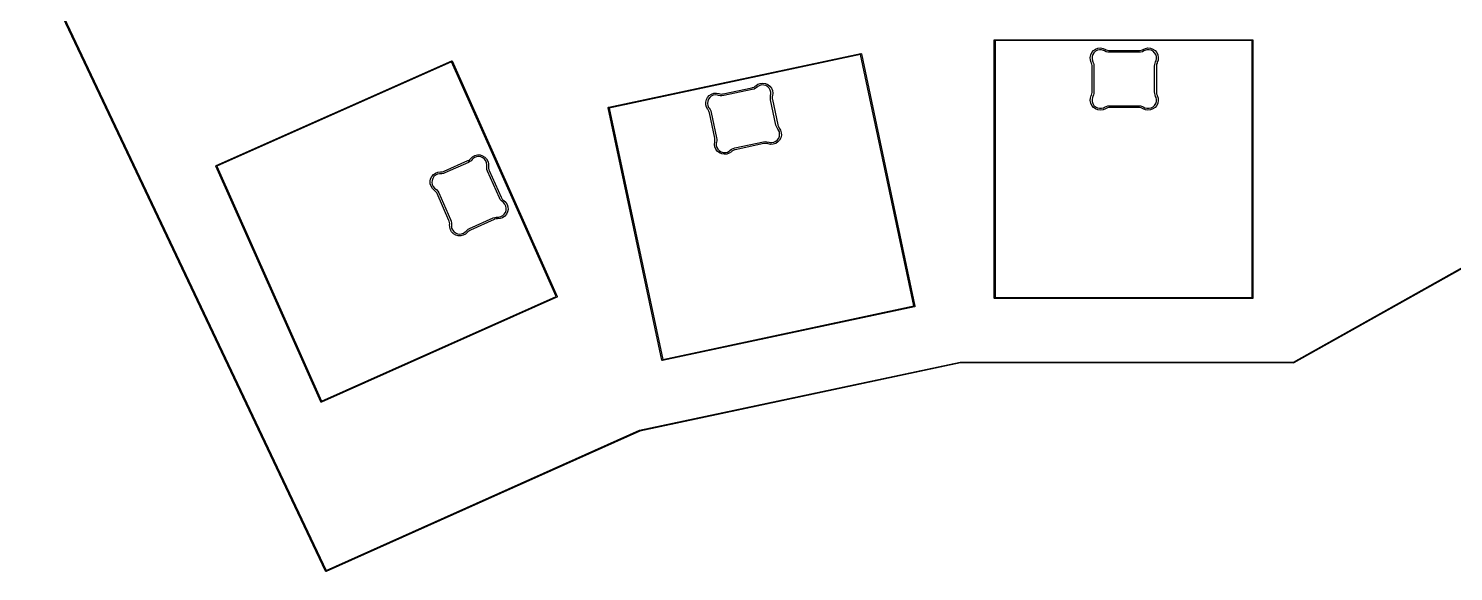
# Model space of a CAD drawing. Extents: x 99 to 233, y -144 to -56.
# Drawn here: x 98.5 to 175.9, y -143.7 to -114.3 of the extents above; entities that cross this region are included whole.
import ezdxf

# ---------------------------------------------------------------- set-up
doc = ezdxf.new("R2010")
doc.units = 0
doc.layers.add('BLACK', color=7, linetype='CONTINUOUS')

msp = doc.modelspace()

# ---------------------------------------------------------------- linework, layer by layer
at = {"layer": 'BLACK', "linetype": 'CONTINUOUS'}
for p, q in [((114.64276, -143.722704), (98.507413, -109.710715)), ((98.555, -109.694371), (114.677458, -143.67919)), ((150.955, -114.9), (150.956903, -114.890433)), ((150.955, -128.9), (150.955, -114.9)), ((150.956903, -114.890433), (150.970433, -114.876903)), ((150.970433, -114.876903), (150.98, -114.875)), ((150.98, -114.875), (164.98, -114.875)), ((151.005, -114.925), (151.005, -128.875)), ((164.955, -114.925), (151.005, -114.925)), ((164.955, -128.875), (164.955, -114.925)), ((164.98, -114.875), (164.989567, -114.876903)), ((164.989567, -114.876903), (165.003097, -114.890433)), ((165.003097, -114.890433), (165.005, -114.9)), ((165.005, -114.9), (165.005, -128.9)), ((108.701014, -121.710797), (121.490651, -116.016484)), ((121.488148, -116.072329), (108.744189, -121.746306)), ((127.162125, -128.816289), (121.488148, -116.072329)), ((121.490651, -116.016484), (121.500165, -116.014331)), ((121.500165, -116.014331), (121.518028, -116.021189)), ((121.518028, -116.021189), (121.523658, -116.029155)), ((121.523658, -116.029155), (127.217971, -128.818792)), ((130.015721, -118.538867), (143.709788, -115.628103)), ((143.695728, -115.682208), (130.05057, -118.582577)), ((146.596097, -129.327367), (143.695728, -115.682208)), ((143.709788, -115.628103), (143.719541, -115.627976)), ((143.719541, -115.627976), (143.735589, -115.638397)), ((143.735589, -115.638397), (143.735589, -115.638401)), ((143.735589, -115.638401), (143.739439, -115.647359)), ((143.739439, -115.647359), (146.650203, -129.341426)), ((156.16705, -115.83988), (156.193229, -115.70258)), ((156.176329, -115.979346), (156.16705, -115.83988)), ((156.220461, -116.111956), (156.176329, -115.979346)), ((156.193229, -115.70258), (156.253173, -115.576313)), ((156.253173, -115.576313), (156.343012, -115.469235)), ((156.270478, -115.788455), (156.263452, -115.903508)), ((156.263452, -115.903508), (156.285657, -116.016617)), ((156.30628, -115.678888), (156.270478, -115.788455)), ((156.285657, -116.016617), (156.310567, -116.06859)), ((156.368546, -115.581885), (156.30628, -115.678888)), ((156.310567, -116.06859), (156.310567, -116.068593)), ((156.310567, -116.068593), (156.31057, -116.068596)), ((156.31057, -116.068596), (156.340575, -116.145098)), ((156.343012, -115.469235), (156.456942, -115.388263)), ((156.453254, -115.503711), (156.368546, -115.581885)), ((156.554933, -115.449415), (156.453254, -115.503711)), ((156.456942, -115.388263), (156.587605, -115.338625)), ((156.667016, -115.422505), (156.554933, -115.449415)), ((156.587605, -115.338625), (156.726561, -115.323529)), ((156.782262, -115.424718), (156.667016, -115.422505)), ((156.726561, -115.323529), (156.864835, -115.34395)), ((156.893229, -115.455913), (156.782262, -115.424718)), ((156.864835, -115.34395), (156.993286, -115.398479)), ((156.943039, -115.484906), (156.893229, -115.455913)), ((156.943061, -115.484869), (156.943039, -115.484906)), ((156.943055, -115.484893), (156.943067, -115.484872)), ((157.030635, -115.526188), (156.943055, -115.484893)), ((156.943065, -115.484869), (156.943061, -115.484869)), ((156.943067, -115.484872), (156.943065, -115.484869)), ((156.993286, -115.398479), (156.993511, -115.398528)), ((156.993511, -115.398528), (156.993499, -115.398548)), ((156.993499, -115.398548), (156.993505, -115.398551)), ((156.993505, -115.398551), (156.993517, -115.398531)), ((156.993517, -115.398531), (156.993567, -115.398588)), ((156.993567, -115.398588), (157.027849, -115.418577)), ((157.027849, -115.418577), (157.102486, -115.44603)), ((157.124099, -115.551485), (157.030635, -115.526188)), ((157.102486, -115.44603), (157.18078, -115.459968)), ((157.220535, -115.559997), (157.124099, -115.551485)), ((157.18078, -115.459968), (157.220542, -115.459999)), ((157.220548, -115.56), (157.220535, -115.559997)), ((157.220542, -115.459999), (157.220546, -115.46)), ((157.220546, -115.46), (157.220548, -115.46)), ((157.220548, -115.46), (158.809453, -115.46)), ((158.809448, -115.56), (157.220548, -115.56)), ((158.809453, -115.56), (158.809448, -115.56)), ((158.809453, -115.46), (158.809456, -115.46)), ((158.809673, -115.559956), (158.809453, -115.56)), ((158.809456, -115.46), (158.809458, -115.46)), ((158.809458, -115.459976), (158.849218, -115.459945)), ((158.809458, -115.46), (158.809458, -115.459976)), ((158.905897, -115.551462), (158.809673, -115.559956)), ((158.849218, -115.459945), (158.927508, -115.446007)), ((158.999357, -115.526167), (158.905897, -115.551462)), ((158.927508, -115.446007), (159.00214, -115.418556)), ((159.086933, -115.484873), (158.999357, -115.526167)), ((159.00214, -115.418556), (159.036482, -115.398533)), ((159.036482, -115.398533), (159.036483, -115.398532)), ((159.036483, -115.398532), (159.036489, -115.398529)), ((159.036489, -115.398529), (159.036496, -115.398527)), ((159.036496, -115.398527), (159.165153, -115.343911)), ((159.086934, -115.48487), (159.086933, -115.484873)), ((159.086939, -115.48487), (159.086934, -115.48487)), ((159.08694, -115.48487), (159.086939, -115.48487)), ((159.136754, -115.455874), (159.08694, -115.48487)), ((159.247731, -115.424677), (159.136754, -115.455874)), ((159.165153, -115.343911), (159.303438, -115.323488)), ((159.362989, -115.422463), (159.247731, -115.424677)), ((159.303438, -115.323488), (159.442404, -115.338585)), ((159.475082, -115.449376), (159.362989, -115.422463)), ((159.442404, -115.338585), (159.573077, -115.388226)), ((159.57677, -115.503676), (159.475082, -115.449376)), ((159.573077, -115.388226), (159.687016, -115.469205)), ((159.661486, -115.581857), (159.57677, -115.503676)), ((159.723758, -115.67887), (159.661486, -115.581857)), ((159.687016, -115.469205), (159.776861, -115.576291)), ((159.689432, -116.145092), (159.719422, -116.068669)), ((159.719422, -116.068669), (159.719433, -116.06859)), ((159.719433, -116.06859), (159.71945, -116.068598)), ((159.719434, -116.068588), (159.719525, -116.068492)), ((159.719451, -116.068596), (159.719434, -116.068588)), ((159.71945, -116.068598), (159.719451, -116.068596)), ((159.719525, -116.068492), (159.744382, -116.01663)), ((159.759563, -115.788447), (159.723758, -115.67887)), ((159.744382, -116.01663), (159.766589, -115.903511)), ((159.766589, -115.903511), (159.759563, -115.788447)), ((159.776861, -115.576291), (159.83681, -115.702567)), ((159.853711, -115.979354), (159.809572, -116.111986)), ((159.83681, -115.702567), (159.86299, -115.839878)), ((159.86299, -115.839878), (159.853711, -115.979354)), ((156.220462, -116.111962), (156.220461, -116.111956)), ((156.235082, -116.142338), (156.220462, -116.111962)), ((156.254943, -116.206769), (156.235082, -116.142338)), ((156.264981, -116.27344), (156.254943, -116.206769)), ((156.264976, -116.307151), (156.264981, -116.27344)), ((156.265001, -116.307151), (156.264976, -116.307151)), ((156.265001, -116.307153), (156.265001, -116.307151)), ((156.265001, -116.307157), (156.265001, -116.307153)), ((156.265001, -117.712837), (156.265001, -116.307157)), ((156.340575, -116.145098), (156.358846, -116.225216)), ((156.358846, -116.225216), (156.36496, -116.306951)), ((156.36496, -116.306951), (156.365001, -116.307157)), ((156.365001, -116.307157), (156.365001, -117.712841)), ((159.664999, -116.307152), (159.671145, -116.225206)), ((159.664999, -116.307153), (159.664999, -116.307152)), ((159.664999, -116.307157), (159.664999, -116.307153)), ((159.664999, -117.712841), (159.664999, -116.307157)), ((159.671145, -116.225206), (159.689432, -116.145092)), ((159.765001, -116.273449), (159.764999, -116.307157)), ((159.764999, -116.307157), (159.764999, -117.712841)), ((159.775052, -116.206779), (159.765001, -116.273449)), ((159.794925, -116.142352), (159.775052, -116.206779)), ((159.80955, -116.111978), (159.794925, -116.142352)), ((159.809535, -116.111968), (159.809534, -116.111968)), ((159.809534, -116.111968), (159.809534, -116.11197)), ((159.809534, -116.11197), (159.80955, -116.111978)), ((159.809572, -116.111986), (159.809535, -116.111968)), ((136.241529, -117.813602), (137.795709, -117.483252)), ((137.8165, -117.581066), (136.262317, -117.911417)), ((137.795709, -117.483252), (137.795839, -117.48325)), ((137.795839, -117.48325), (137.834596, -117.474973)), ((137.816503, -117.581064), (137.8165, -117.581066)), ((137.816506, -117.581065), (137.816503, -117.581064)), ((137.816511, -117.581091), (137.816506, -117.581065)), ((137.909081, -117.552691), (137.816511, -117.581091)), ((137.834596, -117.474973), (137.908277, -117.445046)), ((137.908277, -117.445046), (137.975568, -117.402662)), ((137.995236, -117.508498), (137.909081, -117.552691)), ((137.975568, -117.402662), (138.004999, -117.375924)), ((138.072307, -117.449882), (137.995236, -117.508498)), ((138.004999, -117.375924), (138.005005, -117.37592)), ((138.005005, -117.37592), (138.119502, -117.295737)), ((138.115005, -117.41116), (138.072307, -117.449882)), ((138.217072, -117.357566), (138.115005, -117.41116)), ((138.119502, -117.295737), (138.250521, -117.247005)), ((138.329353, -117.331433), (138.217072, -117.357566)), ((138.250521, -117.247005), (138.389594, -117.232875)), ((138.444596, -117.33445), (138.329353, -117.331433)), ((138.389594, -117.232875), (138.527737, -117.254262)), ((138.555356, -117.366421), (138.444596, -117.33445)), ((138.527737, -117.254262), (138.656027, -117.309783)), ((138.654479, -117.425282), (138.555356, -117.366421)), ((138.735562, -117.507231), (138.654479, -117.425282)), ((138.656027, -117.309783), (138.766176, -117.395852)), ((138.793367, -117.606973), (138.735562, -117.507231)), ((138.766176, -117.395852), (138.851071, -117.506909)), ((138.824161, -117.718066), (138.793367, -117.606973)), ((138.851071, -117.506909), (138.905227, -117.635781)), ((135.287123, -118.264479), (135.319507, -118.128516)), ((135.290055, -118.404215), (135.287123, -118.264479)), ((135.319507, -118.128516), (135.385118, -118.005107)), ((135.392778, -118.217807), (135.380535, -118.332417)), ((135.380535, -118.332417), (135.397576, -118.446413)), ((135.385118, -118.005107), (135.479717, -117.90222)), ((135.433516, -118.109983), (135.392778, -118.217807)), ((135.500117, -118.01591), (135.433516, -118.109983)), ((135.479717, -117.90222), (135.597196, -117.826501)), ((135.58828, -117.941662), (135.500117, -118.01591)), ((135.692311, -117.892034), (135.58828, -117.941662)), ((135.597196, -117.826501), (135.729968, -117.78284)), ((135.805493, -117.870232), (135.692311, -117.892034)), ((135.729968, -117.78284), (135.869458, -117.774055)), ((135.920516, -117.877663), (135.805493, -117.870232)), ((135.869458, -117.774055), (136.006467, -117.800677)), ((135.975265, -117.89566), (135.920516, -117.877663)), ((135.975277, -117.895622), (135.975265, -117.89566)), ((135.975351, -117.895622), (135.975277, -117.895622)), ((136.069523, -117.917801), (135.975351, -117.895622)), ((136.006467, -117.800677), (136.00667, -117.800678)), ((136.00667, -117.800678), (136.006671, -117.800678)), ((136.006671, -117.800678), (136.006672, -117.800678)), ((136.006672, -117.800678), (136.006675, -117.800679)), ((136.006675, -117.800679), (136.00668, -117.800663)), ((136.00668, -117.800663), (136.044441, -117.813117)), ((136.044441, -117.813117), (136.12315, -117.824463)), ((136.1662, -117.923127), (136.069523, -117.917801)), ((136.12315, -117.824463), (136.202629, -117.821832)), ((136.262312, -117.911418), (136.1662, -117.923127)), ((136.202629, -117.821832), (136.241529, -117.813602)), ((136.262313, -117.911418), (136.262312, -117.911418)), ((136.262314, -117.911417), (136.262313, -117.911418)), ((136.262317, -117.911417), (136.262314, -117.911417)), ((138.797665, -118.05258), (138.798894, -117.970414)), ((138.808691, -118.134012), (138.797665, -118.05258)), ((138.798894, -117.970414), (138.812341, -117.889404)), ((138.808692, -118.134015), (138.808691, -118.134012)), ((138.808693, -118.134017), (138.808692, -118.134015)), ((139.100952, -119.508984), (138.808693, -118.134017)), ((138.812336, -117.889344), (138.812431, -117.889189)), ((138.812337, -117.889344), (138.812336, -117.889344)), ((138.812341, -117.889404), (138.812337, -117.889344)), ((138.812431, -117.889189), (138.825955, -117.833334)), ((138.825955, -117.833334), (138.824161, -117.718066)), ((138.901511, -117.945798), (138.895469, -118.01295)), ((138.895469, -118.01295), (138.8995, -118.080253)), ((138.8995, -118.080253), (138.906505, -118.113222)), ((138.909501, -117.913047), (138.901511, -117.945798)), ((138.905227, -117.635781), (138.925146, -117.774143)), ((138.906505, -118.113222), (138.906507, -118.113225)), ((138.906507, -118.113225), (139.198764, -119.488186)), ((138.909542, -117.913058), (138.909501, -117.913047)), ((138.925146, -117.774143), (138.909542, -117.913058)), ((156.167011, -118.180121), (156.176291, -118.040645)), ((156.193191, -118.317431), (156.167011, -118.180121)), ((156.176291, -118.040645), (156.220431, -117.908013)), ((156.25314, -118.443708), (156.193191, -118.317431)), ((156.220431, -117.908013), (156.220465, -117.90803)), ((156.220465, -117.90803), (156.220513, -117.907979)), ((156.220513, -117.907979), (156.235097, -117.877672)), ((156.235097, -117.877672), (156.254956, -117.813232)), ((156.254956, -117.813232), (156.265001, -117.746553)), ((156.28562, -118.003369), (156.263413, -118.116488)), ((156.263413, -118.116488), (156.270438, -118.231552)), ((156.265001, -117.712838), (156.265001, -117.712837)), ((156.265001, -117.746553), (156.265001, -117.712838)), ((156.270438, -118.231552), (156.306243, -118.341129)), ((156.31049, -117.95148), (156.28562, -118.003369)), ((156.306243, -118.341129), (156.368515, -118.438141)), ((156.310561, -117.951405), (156.31049, -117.95148)), ((156.310567, -117.951408), (156.310561, -117.951405)), ((156.310568, -117.951399), (156.310567, -117.951408)), ((156.310573, -117.951394), (156.310568, -117.951399)), ((156.310593, -117.951404), (156.310573, -117.951394)), ((156.340589, -117.874903), (156.310593, -117.951404)), ((156.35886, -117.794788), (156.340589, -117.874903)), ((156.365001, -117.712846), (156.35886, -117.794788)), ((156.365001, -117.712841), (156.365, -117.712844)), ((156.365, -117.712844), (156.365001, -117.712846)), ((159.661456, -118.438115), (159.723722, -118.341112)), ((159.671128, -117.794793), (159.664982, -117.712845)), ((159.664982, -117.712845), (159.664999, -117.712845)), ((159.664999, -117.712843), (159.664999, -117.712841)), ((159.664999, -117.712845), (159.664999, -117.712843)), ((159.689415, -117.874911), (159.671128, -117.794793)), ((159.719432, -117.951403), (159.689415, -117.874911)), ((159.719433, -117.951407), (159.719432, -117.951403)), ((159.719433, -117.951408), (159.719433, -117.951407)), ((159.744343, -118.003381), (159.719433, -117.951408)), ((159.723722, -118.341112), (159.759524, -118.231544)), ((159.766548, -118.11649), (159.744343, -118.003381)), ((159.759524, -118.231544), (159.766548, -118.11649)), ((159.764999, -117.712841), (159.764982, -117.712926)), ((159.764982, -117.712926), (159.764984, -117.74655)), ((159.764984, -117.74655), (159.775035, -117.813222)), ((159.775035, -117.813222), (159.794908, -117.877653)), ((159.836773, -118.317419), (159.776828, -118.443686)), ((159.794908, -117.877653), (159.809533, -117.908027)), ((159.809533, -117.908027), (159.809535, -117.908029)), ((159.809535, -117.908029), (159.809534, -117.908029)), ((159.809534, -117.908029), (159.853671, -118.040652)), ((159.862951, -118.180118), (159.836773, -118.317419)), ((159.853671, -118.040652), (159.862951, -118.180118)), ((167.202709, -132.371899), (192.517773, -118.178194)), ((192.536529, -118.225), (167.221464, -132.418706)), ((129.996338, -118.558765), (130.006759, -118.542718)), ((129.996465, -118.568519), (129.996338, -118.558765)), ((132.907229, -132.262585), (129.996465, -118.568519)), ((130.006759, -118.542718), (130.015721, -118.538867)), ((130.05057, -118.582577), (132.950938, -132.227735)), ((135.328116, -118.538699), (135.290055, -118.404215)), ((135.398847, -118.659247), (135.328116, -118.538699)), ((135.397576, -118.446413), (135.442802, -118.552432)), ((135.398846, -118.659248), (135.398847, -118.659247)), ((135.39885, -118.65925), (135.398846, -118.659248)), ((135.398852, -118.659256), (135.39885, -118.65925)), ((135.419474, -118.685925), (135.398851, -118.659256)), ((135.398851, -118.659256), (135.398852, -118.659256)), ((135.452311, -118.744814), (135.419474, -118.685925)), ((135.442802, -118.552432), (135.477967, -118.598092)), ((135.476005, -118.807939), (135.452311, -118.744814)), ((135.482991, -118.840799), (135.476005, -118.807939)), ((135.477967, -118.598092), (135.477966, -118.598092)), ((135.477966, -118.598092), (135.477968, -118.598099)), ((135.477968, -118.598099), (135.523232, -118.66667)), ((135.482993, -118.840916), (135.482991, -118.840799)), ((135.482993, -118.840918), (135.482993, -118.840916)), ((135.482993, -118.840919), (135.482993, -118.840918)), ((135.482994, -118.84092), (135.482993, -118.840919)), ((135.775249, -120.215869), (135.482994, -118.84092)), ((135.523232, -118.66667), (135.557779, -118.741235)), ((135.557779, -118.741235), (135.580829, -118.820116)), ((135.580807, -118.820121), (135.580806, -118.820123)), ((135.580806, -118.820123), (135.580807, -118.820124)), ((135.580829, -118.820116), (135.580807, -118.820121)), ((135.580807, -118.820124), (135.873066, -120.195092)), ((156.342986, -118.550793), (156.25314, -118.443708)), ((156.456924, -118.631772), (156.342986, -118.550793)), ((156.368515, -118.438141), (156.453231, -118.516322)), ((156.453231, -118.516322), (156.554919, -118.570623)), ((156.587597, -118.681413), (156.456924, -118.631772)), ((156.554919, -118.570623), (156.667012, -118.597535)), ((156.726563, -118.69651), (156.587597, -118.681413)), ((156.667012, -118.597535), (156.782269, -118.595321)), ((156.864847, -118.676087), (156.726563, -118.69651)), ((156.782269, -118.595321), (156.893246, -118.564124)), ((156.993504, -118.621469), (156.864847, -118.676087)), ((156.893246, -118.564124), (156.943061, -118.535127)), ((156.943061, -118.535127), (156.943076, -118.535123)), ((156.943076, -118.535123), (157.030633, -118.493821)), ((156.99352, -118.621466), (156.993504, -118.621469)), ((157.027867, -118.601432), (156.99352, -118.621467)), ((156.99352, -118.621467), (156.99352, -118.621466)), ((157.102499, -118.573966), (157.027867, -118.601432)), ((157.030633, -118.493821), (157.124093, -118.468507)), ((157.18079, -118.560013), (157.102499, -118.573966)), ((157.124093, -118.468507), (157.220543, -118.459974)), ((157.220422, -118.559974), (157.18079, -118.560013)), ((157.220548, -118.559999), (157.220422, -118.559974)), ((157.220543, -118.459974), (157.220543, -118.459999)), ((157.220543, -118.459999), (157.220544, -118.459999)), ((157.220544, -118.459999), (157.220548, -118.459999)), ((157.220548, -118.459999), (158.809452, -118.459999)), ((157.220553, -118.559999), (157.220548, -118.559999)), ((158.809452, -118.559999), (157.220553, -118.559999)), ((158.809452, -118.459999), (158.809455, -118.459999)), ((158.809455, -118.559998), (158.809452, -118.559999)), ((158.809455, -118.459999), (158.9059, -118.468513)), ((158.809457, -118.559999), (158.809455, -118.559998)), ((158.84922, -118.56003), (158.809457, -118.559999)), ((158.927514, -118.573968), (158.84922, -118.56003)), ((158.9059, -118.468513), (158.999365, -118.49381)), ((159.002151, -118.601421), (158.927514, -118.573968)), ((158.999365, -118.49381), (159.086945, -118.535105)), ((159.03643, -118.621407), (159.002151, -118.601421)), ((159.036483, -118.621467), (159.03643, -118.621407)), ((159.036495, -118.621445), (159.036483, -118.621467)), ((159.036489, -118.62147), (159.036501, -118.621449)), ((159.036701, -118.621516), (159.036489, -118.62147)), ((159.036501, -118.621449), (159.036495, -118.621445)), ((159.165164, -118.676051), (159.036701, -118.621516)), ((159.086945, -118.535105), (159.086933, -118.535126)), ((159.086933, -118.535126), (159.086934, -118.535128)), ((159.086934, -118.535128), (159.086939, -118.535129)), ((159.086939, -118.535129), (159.086959, -118.535095)), ((159.086959, -118.535095), (159.13677, -118.564088)), ((159.13677, -118.564088), (159.247737, -118.595282)), ((159.303438, -118.696472), (159.165164, -118.676051)), ((159.247737, -118.595282), (159.362984, -118.597496)), ((159.442395, -118.681376), (159.303438, -118.696472)), ((159.362984, -118.597496), (159.475068, -118.570586)), ((159.573059, -118.631738), (159.442395, -118.681376)), ((159.475068, -118.570586), (159.576747, -118.51629)), ((159.686989, -118.550765), (159.573059, -118.631738)), ((159.576747, -118.51629), (159.661456, -118.438115)), ((159.776828, -118.443686), (159.686989, -118.550765)), ((139.100934, -119.508991), (139.100952, -119.508987)), ((139.123984, -119.587871), (139.100934, -119.508991)), ((139.100952, -119.508987), (139.100952, -119.508984)), ((139.158529, -119.662436), (139.123984, -119.587871)), ((139.203792, -119.731012), (139.158529, -119.662436)), ((139.198764, -119.488186), (139.198766, -119.488189)), ((139.198766, -119.488189), (139.198765, -119.488189)), ((139.198765, -119.488189), (139.198766, -119.488193)), ((139.198766, -119.488193), (139.198767, -119.488282)), ((139.198767, -119.488282), (139.205758, -119.521168)), ((139.203794, -119.731016), (139.203792, -119.731012)), ((139.23896, -119.776673), (139.203794, -119.731016)), ((139.205758, -119.521168), (139.229452, -119.584294)), ((139.229452, -119.584294), (139.262287, -119.643184)), ((139.284186, -119.882687), (139.23896, -119.776673)), ((139.262287, -119.643184), (139.28291, -119.669853)), ((139.28291, -119.669853), (139.282909, -119.669854)), ((139.282909, -119.669854), (139.282909, -119.669856)), ((139.282909, -119.669856), (139.282912, -119.669858)), ((139.282912, -119.669858), (139.353645, -119.790401)), ((139.301229, -119.996679), (139.284186, -119.882687)), ((139.353645, -119.790401), (139.391708, -119.924882)), ((139.391708, -119.924882), (139.394642, -120.064614)), ((135.756674, -120.554971), (135.77227, -120.416084)), ((135.776594, -120.693322), (135.756674, -120.554971)), ((135.772253, -120.416068), (135.780241, -120.383314)), ((135.77227, -120.416072), (135.772253, -120.416068)), ((135.77227, -120.416084), (135.77227, -120.416072)), ((135.782253, -120.24885), (135.775248, -120.215872)), ((135.775248, -120.215872), (135.775249, -120.215872)), ((135.775249, -120.215872), (135.775249, -120.215869)), ((135.830747, -120.822183), (135.776594, -120.693322)), ((135.780241, -120.383314), (135.786279, -120.316157)), ((135.786279, -120.316157), (135.782253, -120.24885)), ((135.869425, -120.439763), (135.855863, -120.495781)), ((135.855863, -120.495781), (135.85766, -120.61104)), ((135.85766, -120.61104), (135.888453, -120.722124)), ((135.882855, -120.358691), (135.869417, -120.439693)), ((135.869417, -120.439693), (135.869422, -120.439755)), ((135.869422, -120.439755), (135.869424, -120.439756)), ((135.869424, -120.439756), (135.869422, -120.439758)), ((135.869422, -120.439758), (135.869423, -120.439763)), ((135.869423, -120.439763), (135.869425, -120.439763)), ((135.873066, -120.195092), (135.873066, -120.195098)), ((135.873066, -120.195098), (135.873069, -120.195104)), ((135.873069, -120.195104), (135.873068, -120.195105)), ((135.873068, -120.195105), (135.884085, -120.276532)), ((135.884085, -120.276532), (135.882855, -120.358691)), ((135.888453, -120.722124), (135.946254, -120.821857)), ((136.865264, -120.748044), (138.419443, -120.417693)), ((138.440234, -120.515507), (136.886052, -120.845859)), ((138.419443, -120.417693), (138.419444, -120.417692)), ((138.419444, -120.417692), (138.515557, -120.405977)), ((138.440235, -120.515507), (138.440234, -120.515506)), ((138.440234, -120.515506), (138.440234, -120.515507)), ((138.479135, -120.507275), (138.440235, -120.515508)), ((138.440235, -120.515508), (138.440235, -120.515507)), ((138.558615, -120.504637), (138.479135, -120.507275)), ((138.515557, -120.405977), (138.612235, -120.411295)), ((138.637325, -120.515977), (138.558615, -120.504637)), ((138.612235, -120.411295), (138.706483, -120.433484)), ((138.675082, -120.528426), (138.637325, -120.515977)), ((138.675085, -120.528428), (138.675082, -120.528426)), ((138.675088, -120.528428), (138.675085, -120.528427)), ((138.675085, -120.528427), (138.675085, -120.528428)), ((138.675087, -120.528429), (138.675088, -120.528428)), ((138.675596, -120.528431), (138.675087, -120.528429)), ((138.81231, -120.555007), (138.675596, -120.528431)), ((138.706483, -120.433484), (138.706483, -120.433485)), ((138.706483, -120.433485), (138.706484, -120.433485)), ((138.706484, -120.433485), (138.706485, -120.433486)), ((138.706485, -120.433486), (138.706515, -120.433396)), ((138.706515, -120.433396), (138.761261, -120.451396)), ((138.761261, -120.451396), (138.876279, -120.458834)), ((138.951798, -120.54623), (138.81231, -120.555007)), ((138.876279, -120.458834), (138.989458, -120.437038)), ((139.084569, -120.502576), (138.951798, -120.54623)), ((138.989458, -120.437038), (139.093488, -120.387416)), ((139.202048, -120.426862), (139.084569, -120.502576)), ((139.093488, -120.387416), (139.18165, -120.313174)), ((139.18165, -120.313174), (139.24825, -120.219105)), ((139.296647, -120.32398), (139.202048, -120.426862)), ((139.24825, -120.219105), (139.288987, -120.111285)), ((139.288987, -120.111285), (139.301229, -119.996679)), ((139.362258, -120.200574), (139.296647, -120.32398)), ((139.394642, -120.064614), (139.362258, -120.200574)), ((121.080777, -122.011491), (122.36492, -121.439755)), ((122.36492, -121.439755), (122.364921, -121.439755)), ((122.364921, -121.439755), (122.364922, -121.439755)), ((122.364922, -121.439755), (122.364953, -121.439747)), ((122.364953, -121.439747), (122.395722, -121.42605)), ((122.395722, -121.42605), (122.452543, -121.389753)), ((122.477965, -121.492174), (122.405599, -121.531115)), ((122.452543, -121.389753), (122.503321, -121.345394)), ((122.543721, -121.442884), (122.477965, -121.492174)), ((122.503321, -121.345394), (122.525121, -121.319679)), ((122.525121, -121.31968), (122.525124, -121.319677)), ((122.525121, -121.319679), (122.525121, -121.31968)), ((122.525124, -121.319677), (122.525126, -121.319674)), ((122.525126, -121.319674), (122.628336, -121.225427)), ((122.601389, -121.384355), (122.543721, -121.442884)), ((122.601394, -121.384352), (122.601389, -121.384355)), ((122.638745, -121.340461), (122.601394, -121.384352)), ((122.628336, -121.225427), (122.751969, -121.160238)), ((122.733046, -121.274182), (122.638745, -121.340461)), ((122.84101, -121.233812), (122.733046, -121.274182)), ((122.751969, -121.160238), (122.888043, -121.128317)), ((122.955662, -121.221959), (122.84101, -121.233812)), ((122.888043, -121.128317), (123.027768, -121.131726)), ((123.069601, -121.239389), (122.955662, -121.221959)), ((123.027768, -121.131726), (123.162123, -121.170244)), ((123.175467, -121.284975), (123.069601, -121.239389)), ((123.162123, -121.170244), (123.28243, -121.241384)), ((123.266424, -121.355775), (123.175467, -121.284975)), ((123.336598, -121.447215), (123.266424, -121.355775)), ((123.28243, -121.241384), (123.380921, -121.340553)), ((123.381458, -121.553391), (123.336598, -121.447215)), ((123.380921, -121.340553), (123.451235, -121.461345)), ((123.451235, -121.461345), (123.488832, -121.595961)), ((135.915636, -120.933232), (135.830747, -120.822183)), ((136.025776, -121.019296), (135.915636, -120.933232)), ((135.946254, -120.821857), (136.02733, -120.903799)), ((136.154055, -121.074815), (136.025776, -121.019296)), ((136.02733, -120.903799), (136.126444, -120.962657)), ((136.126444, -120.962657), (136.237194, -120.994628)), ((136.292187, -121.096204), (136.154055, -121.074815)), ((136.237194, -120.994628), (136.352427, -120.997649)), ((136.43125, -121.082082), (136.292187, -121.096204)), ((136.352427, -120.997649), (136.4647, -120.971524)), ((136.562262, -121.033359), (136.43125, -121.082082)), ((136.4647, -120.971524), (136.566761, -120.91794)), ((136.676741, -120.953198), (136.562262, -121.033359)), ((136.566761, -120.91794), (136.609457, -120.879223)), ((136.609457, -120.879223), (136.609458, -120.879223)), ((136.609458, -120.879223), (136.609464, -120.87922)), ((136.609464, -120.87922), (136.609465, -120.879219)), ((136.609465, -120.879219), (136.686542, -120.820623)), ((136.676757, -120.953191), (136.676741, -120.953198)), ((136.706192, -120.926461), (136.676757, -120.953191)), ((136.686542, -120.820623), (136.7727, -120.776449)), ((136.773487, -120.884093), (136.706192, -120.926461)), ((136.7727, -120.776449), (136.865061, -120.74813)), ((136.847168, -120.854181), (136.773487, -120.884093)), ((136.886054, -120.845883), (136.847168, -120.854181)), ((136.865061, -120.74813), (136.86526, -120.748045)), ((136.86526, -120.748045), (136.865263, -120.748044)), ((136.865263, -120.748044), (136.865264, -120.748044)), ((136.88605, -120.845859), (136.886049, -120.84586)), ((136.886049, -120.84586), (136.886054, -120.845883)), ((136.886052, -120.845859), (136.88605, -120.845859)), ((108.686191, -121.734291), (108.693048, -121.716427)), ((108.688343, -121.743804), (108.686191, -121.734291)), ((114.382657, -134.533442), (108.688343, -121.743804)), ((108.693048, -121.716427), (108.701014, -121.710797)), ((108.744189, -121.746306), (114.418165, -134.490265)), ((120.408338, -122.298014), (120.499298, -122.191903)), ((120.499298, -122.191903), (120.614068, -122.112144)), ((120.609165, -122.227544), (120.523642, -122.304812)), ((120.711404, -122.174329), (120.609165, -122.227544)), ((120.614068, -122.112144), (120.745236, -122.06389)), ((120.823755, -122.148601), (120.711404, -122.174329)), ((120.745236, -122.06389), (120.884049, -122.050284)), ((120.881362, -122.150212), (120.823755, -122.148601)), ((120.881363, -122.150158), (120.881362, -122.150212)), ((120.881364, -122.150158), (120.881363, -122.150157)), ((120.881363, -122.150157), (120.881363, -122.150158)), ((120.881439, -122.150135), (120.881364, -122.150157)), ((120.881364, -122.150157), (120.881364, -122.150158)), ((120.96345, -122.14644), (120.881439, -122.150135)), ((120.884049, -122.050284), (120.884332, -122.050202)), ((120.884332, -122.050202), (120.884333, -122.050183)), ((120.884333, -122.050183), (120.918031, -122.051186)), ((120.918031, -122.051186), (120.984976, -122.043131)), ((121.044069, -122.130561), (120.96345, -122.14644)), ((120.984976, -122.043131), (121.049976, -122.025199)), ((121.121427, -122.102857), (121.044069, -122.130561)), ((121.049976, -122.025199), (121.080777, -122.011492)), ((121.080777, -122.011492), (121.080777, -122.011491)), ((121.121433, -122.102852), (121.121427, -122.102858)), ((121.121427, -122.102858), (121.121427, -122.102857)), ((121.12144, -122.102851), (121.121433, -122.102852)), ((122.405595, -121.531109), (121.12144, -122.102851)), ((122.405597, -121.531109), (122.405595, -121.531109)), ((122.405599, -121.531115), (122.405597, -121.531109)), ((123.398106, -121.667446), (123.381458, -121.553391)), ((123.389805, -121.821542), (123.391917, -121.724775)), ((123.404699, -121.917214), (123.389805, -121.821542)), ((123.391886, -121.724742), (123.398106, -121.667446)), ((123.391911, -121.724745), (123.391886, -121.724742)), ((123.391917, -121.724775), (123.391911, -121.724745)), ((123.436139, -122.008791), (123.404699, -121.917214)), ((123.43614, -122.008792), (123.436139, -122.008791)), ((123.436141, -122.008794), (123.43614, -122.008792)), ((124.082406, -123.460331), (123.436141, -122.008794)), ((123.491314, -121.735715), (123.486985, -121.77524)), ((123.486985, -121.77524), (123.492254, -121.854588)), ((123.488832, -121.595961), (123.49128, -121.735582)), ((123.49128, -121.735582), (123.491306, -121.735708)), ((123.491306, -121.735708), (123.491309, -121.735709)), ((123.491309, -121.735709), (123.491307, -121.735712)), ((123.491307, -121.735712), (123.491308, -121.735714)), ((123.491308, -121.735714), (123.491314, -121.735715)), ((123.492254, -121.854588), (123.511355, -121.931782)), ((123.511355, -121.931782), (123.527495, -121.96812)), ((123.527495, -121.96812), (124.17376, -123.419657)), ((120.319425, -122.56063), (120.347061, -122.423627)), ((120.327214, -122.700175), (120.319425, -122.56063)), ((120.369925, -122.833251), (120.327214, -122.700175)), ((120.347061, -122.423627), (120.408338, -122.298014)), ((120.4448, -122.951264), (120.369925, -122.833251)), ((120.423394, -122.510314), (120.415143, -122.625277)), ((120.415143, -122.625277), (120.436136, -122.738608)), ((120.460355, -122.401142), (120.423394, -122.510314)), ((120.436136, -122.738608), (120.485018, -122.842988)), ((120.546998, -123.046589), (120.4448, -122.951264)), ((120.523642, -122.304812), (120.460355, -122.401142)), ((120.485018, -122.842988), (120.558631, -122.931677)), ((120.547006, -123.046599), (120.546998, -123.046589)), ((120.547006, -123.0466), (120.547006, -123.046599)), ((120.579273, -123.069832), (120.547006, -123.0466)), ((120.558631, -122.931677), (120.605368, -122.965393)), ((120.605368, -122.965393), (120.605368, -122.965394)), ((120.605368, -122.965394), (120.605373, -122.965401)), ((120.605373, -122.965401), (120.678711, -123.028603)), ((120.678711, -123.028603), (120.739836, -123.103694)), ((120.634709, -123.126845), (120.579273, -123.069832)), ((120.679287, -123.192697), (120.634709, -123.126845)), ((120.695487, -123.229007), (120.679287, -123.192697)), ((120.695502, -123.229001), (120.695487, -123.229007)), ((120.695503, -123.229002), (120.695502, -123.229001)), ((120.695504, -123.229004), (120.695503, -123.229002)), ((121.34177, -124.680539), (120.695504, -123.229004)), ((120.739836, -123.103694), (120.786771, -123.188207)), ((120.786771, -123.188207), (120.786858, -123.18833)), ((120.786858, -123.18833), (120.786859, -123.188333)), ((120.786859, -123.188333), (120.78686, -123.188333)), ((120.78686, -123.188333), (120.78686, -123.188334)), ((120.78686, -123.188334), (121.433124, -124.639865)), ((124.082434, -123.460371), (124.082406, -123.460331)), ((124.129426, -123.544972), (124.082434, -123.460371)), ((124.190555, -123.620059), (124.129426, -123.544972)), ((124.17376, -123.419657), (124.173765, -123.419654)), ((124.173765, -123.419654), (124.18997, -123.455964)), ((124.18997, -123.455964), (124.234553, -123.521815)), ((124.2639, -123.683263), (124.190555, -123.620059)), ((124.234553, -123.521815), (124.289992, -123.578828)), ((124.263903, -123.683267), (124.2639, -123.683263)), ((124.310649, -123.716981), (124.263903, -123.683267)), ((124.289992, -123.578828), (124.322261, -123.60206)), ((124.384278, -123.805673), (124.310649, -123.716981)), ((124.322261, -123.60206), (124.32226, -123.60206)), ((124.32226, -123.60206), (124.322262, -123.602062)), ((124.322262, -123.602062), (124.424482, -123.697389)), ((124.433172, -123.910061), (124.384278, -123.805673)), ((124.424482, -123.697389), (124.499373, -123.815408)), ((124.499373, -123.815408), (124.542097, -123.948494)), ((122.463671, -125.11755), (123.747826, -124.545807)), ((123.747826, -124.545807), (123.747827, -124.545806)), ((123.747827, -124.545806), (123.747828, -124.545806)), ((123.747828, -124.545806), (123.825188, -124.518086)), ((123.825188, -124.518086), (123.905816, -124.502202)), ((123.905816, -124.502202), (123.987864, -124.498512)), ((124.12404, -124.584832), (123.98493, -124.598458)), ((123.987864, -124.498512), (123.987906, -124.4985)), ((123.987906, -124.4985), (123.987906, -124.498503)), ((123.987906, -124.498503), (123.98791, -124.498503)), ((123.98791, -124.498503), (123.98791, -124.4985)), ((123.98791, -124.4985), (123.987919, -124.498503)), ((123.987919, -124.498503), (124.045519, -124.500118)), ((124.045519, -124.500118), (124.157883, -124.474394)), ((124.255222, -124.536579), (124.12404, -124.584832)), ((124.157883, -124.474394), (124.260134, -124.421176)), ((124.370005, -124.456816), (124.255222, -124.536579)), ((124.260134, -124.421176), (124.345668, -124.343902)), ((124.345668, -124.343902), (124.408961, -124.247562)), ((124.460975, -124.350695), (124.370005, -124.456816)), ((124.408961, -124.247562), (124.445925, -124.138378)), ((124.454173, -124.023403), (124.433172, -123.910061)), ((124.445925, -124.138378), (124.454173, -124.023403)), ((124.522257, -124.225069), (124.460975, -124.350695)), ((124.549892, -124.088053), (124.522257, -124.225069)), ((124.542097, -123.948494), (124.549892, -124.088053)), ((121.34177, -124.68054), (121.34177, -124.680539)), ((121.341771, -124.680542), (121.34177, -124.68054)), ((121.357915, -124.71688), (121.341771, -124.680542)), ((121.377024, -124.794075), (121.357915, -124.71688)), ((121.3823, -124.873424), (121.377024, -124.794075)), ((121.380339, -125.052704), (121.377899, -124.912938)), ((121.377899, -124.912938), (121.377958, -124.912945)), ((121.377958, -124.912945), (121.377979, -124.912896)), ((121.377979, -124.912896), (121.3823, -124.873424)), ((121.417932, -125.18734), (121.380339, -125.052704)), ((121.488252, -125.308152), (121.417932, -125.18734)), ((121.433124, -124.639865), (121.433125, -124.639873)), ((121.433125, -124.639873), (121.464573, -124.731439)), ((121.464573, -124.731439), (121.479476, -124.827113)), ((121.477275, -124.924089), (121.471069, -124.981216)), ((121.471069, -124.981216), (121.487712, -125.095289)), ((121.477352, -124.923918), (121.477275, -124.924089)), ((121.477354, -124.923919), (121.477352, -124.923918)), ((121.477354, -124.923916), (121.477353, -124.923916)), ((121.477353, -124.923916), (121.477354, -124.923919)), ((121.47737, -124.923917), (121.477354, -124.923916)), ((121.479476, -124.827113), (121.47737, -124.923917)), ((121.487712, -125.095289), (121.532573, -125.201484)), ((121.586756, -125.407335), (121.488252, -125.308152)), ((121.532573, -125.201484), (121.602756, -125.292939)), ((121.602756, -125.292939), (121.693726, -125.363749)), ((121.693726, -125.363749), (121.799609, -125.409339)), ((122.13621, -125.374516), (122.230517, -125.308214)), ((122.230517, -125.308214), (122.267867, -125.264312)), ((122.344138, -125.328984), (122.240934, -125.423253)), ((122.267867, -125.264312), (122.267868, -125.264313)), ((122.267868, -125.264313), (122.267868, -125.264312)), ((122.267868, -125.264312), (122.267869, -125.264312)), ((122.267869, -125.264312), (122.325547, -125.205776)), ((122.325547, -125.205776), (122.391301, -125.156486)), ((122.344145, -125.32898), (122.344138, -125.328984)), ((122.365946, -125.303265), (122.344145, -125.32898)), ((122.416725, -125.258907), (122.365946, -125.303265)), ((122.391301, -125.156486), (122.463666, -125.117543)), ((122.473546, -125.222609), (122.416725, -125.258907)), ((122.463666, -125.117543), (122.463669, -125.117551)), ((122.463669, -125.117551), (122.463669, -125.11755)), ((122.463669, -125.11755), (122.463671, -125.11755)), ((122.504304, -125.208913), (122.473546, -125.222609)), ((122.504345, -125.208904), (122.504304, -125.208913)), ((123.788497, -124.637162), (122.504345, -125.208904)), ((123.7885, -124.637162), (123.788497, -124.637162)), ((123.819297, -124.62345), (123.7885, -124.637162)), ((123.88429, -124.605512), (123.819297, -124.62345)), ((123.951229, -124.597459), (123.88429, -124.605512)), ((123.984926, -124.598465), (123.951229, -124.597459)), ((123.984928, -124.598455), (123.984926, -124.598456)), ((123.984926, -124.598456), (123.984926, -124.598465)), ((123.98493, -124.598456), (123.984928, -124.598455)), ((123.98493, -124.598458), (123.98493, -124.598456)), ((121.707081, -125.478484), (121.586756, -125.407335)), ((121.841456, -125.517002), (121.707081, -125.478484)), ((121.799609, -125.409339), (121.913566, -125.426766)), ((121.981201, -125.520403), (121.841456, -125.517002)), ((121.913566, -125.426766), (122.028235, -125.414903)), ((122.117291, -125.488466), (121.981201, -125.520403)), ((122.028235, -125.414903), (122.13621, -125.374516)), ((122.240934, -125.423253), (122.117291, -125.488466)), ((127.205301, -128.851798), (114.415663, -134.546112)), ((114.418165, -134.490265), (127.162125, -128.816289)), ((127.213267, -128.846169), (127.205301, -128.851798)), ((127.220124, -128.828305), (127.213267, -128.846169)), ((127.217971, -128.818792), (127.220123, -128.828303)), ((127.220123, -128.828303), (127.220124, -128.828305)), ((150.956903, -128.909567), (150.955, -128.9)), ((150.970433, -128.923097), (150.956903, -128.909567)), ((150.98, -128.925), (150.970433, -128.923097)), ((164.98, -128.925), (150.98, -128.925)), ((151.005, -128.875), (164.955, -128.875)), ((164.989567, -128.923097), (164.98, -128.925)), ((165.003097, -128.909567), (164.989567, -128.923097)), ((165.005, -128.9), (165.003097, -128.909567)), ((146.630947, -129.371077), (132.936881, -132.281841)), ((132.950938, -132.227735), (146.596097, -129.327367)), ((146.639904, -129.367227), (146.630947, -129.371077)), ((146.639909, -129.367227), (146.639904, -129.367227)), ((146.644094, -129.360783), (146.639909, -129.367227)), ((146.650331, -129.351179), (146.644094, -129.360783)), ((146.650203, -129.341426), (146.650329, -129.351173)), ((146.650329, -129.351173), (146.650331, -129.351179)), ((132.91108, -132.271547), (132.907229, -132.262585)), ((132.927127, -132.281969), (132.91108, -132.271547)), ((132.927132, -132.281967), (132.927127, -132.281969)), ((132.936881, -132.281841), (132.927132, -132.281967)), ((131.697873, -136.072244), (149.108907, -132.371446)), ((149.116732, -132.4209), (131.710854, -136.120602)), ((149.108907, -132.371446), (149.111531, -132.371411)), ((149.111531, -132.371411), (149.114106, -132.3709)), ((149.114106, -132.3709), (167.202709, -132.371899)), ((167.209237, -132.4219), (149.116732, -132.4209)), ((167.211331, -132.421483), (167.209237, -132.4219)), ((167.212189, -132.421725), (167.211331, -132.421483)), ((167.21544, -132.420666), (167.212189, -132.421725)), ((167.218804, -132.419998), (167.21544, -132.420666)), ((167.219435, -132.419366), (167.218804, -132.419998)), ((167.221464, -132.418706), (167.219435, -132.419366)), ((114.388286, -134.541408), (114.382657, -134.533442)), ((114.40615, -134.548265), (114.388286, -134.541408)), ((114.406154, -134.548262), (114.40615, -134.548265)), ((114.415663, -134.546112), (114.406154, -134.548262)), ((131.710854, -136.120602), (114.675549, -143.734812)), ((114.677458, -143.67919), (131.692869, -136.073874)), ((131.692869, -136.073874), (131.695444, -136.073287)), ((131.695444, -136.073287), (131.697873, -136.072244)), ((114.647968, -143.729709), (114.64276, -143.722704)), ((114.648164, -143.730147), (114.647968, -143.729709)), ((114.648345, -143.730216), (114.648164, -143.730147)), ((114.64858, -143.730532), (114.648345, -143.730216)), ((114.657379, -143.733668), (114.64858, -143.730532)), ((114.666038, -143.736978), (114.657379, -143.733668)), ((114.666418, -143.736891), (114.666038, -143.736978)), ((114.666603, -143.736957), (114.666418, -143.736891)), ((114.667039, -143.736749), (114.666603, -143.736957)), ((114.675549, -143.734812), (114.667039, -143.736749))]:
    msp.add_line(p, q, dxfattribs=at)

doc.saveas('drawing.dxf')
